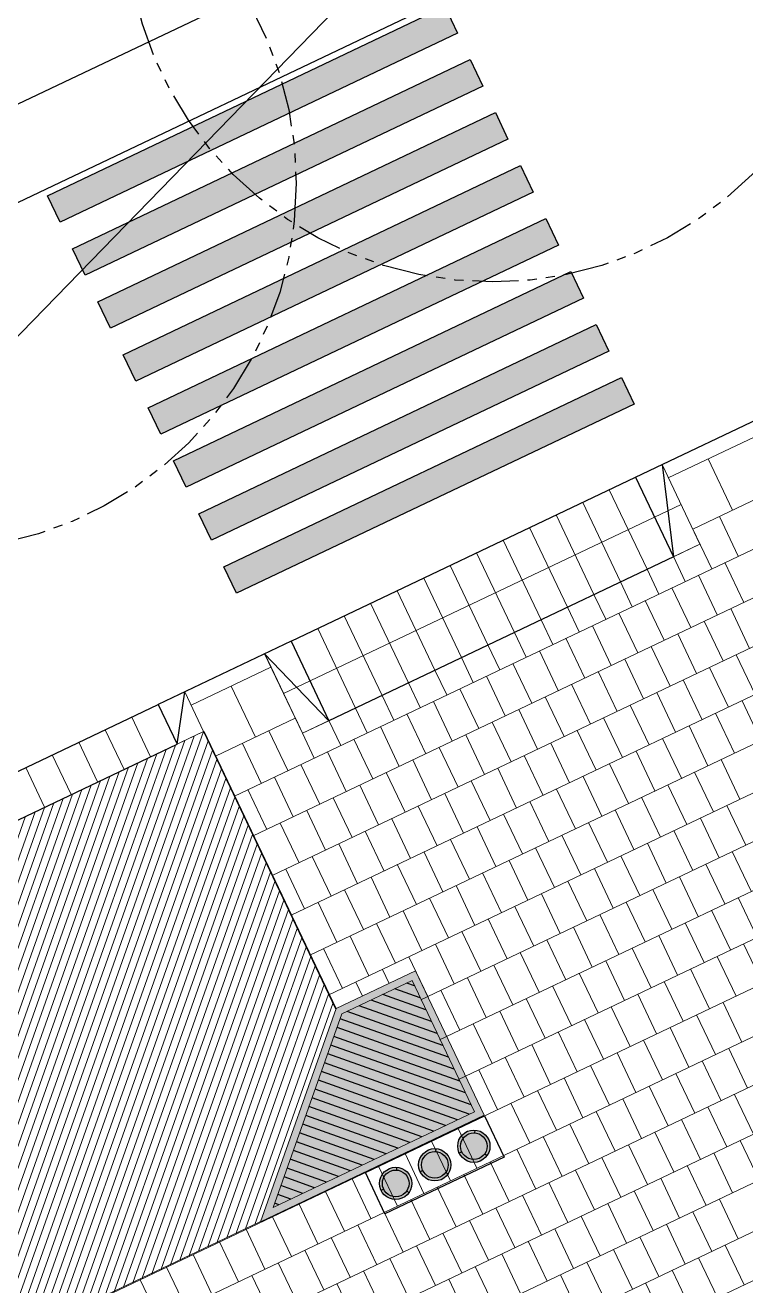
# Model space of a CAD drawing. Header units: metres. Extents: x 678805 to 1359287, y 2747329 to 5497370.
# Drawn here: x 679944.28 to 679954.1, y 2748825.27 to 2748842.45 of the extents above; entities that cross this region are included whole.
import ezdxf
from ezdxf.enums import TextEntityAlignment as Align

# ---------------------------------------------------------------- set-up
doc = ezdxf.new("R2010")
doc.units = ezdxf.units.M
for name, pattern in [('XREF_MON_EIT SUPPORT$0$HIDDEN', [0.375, 0.25, -0.125]), ('XREF_MON_EIT SUPPORT$0$LIM ACERAS$0$PHANTOM2', [1.25, 0.625, -0.125, 0.125, -0.125, 0.125, -0.125]), ('XREF_MON_SFT_TREES$0$HIDDEN', [0.375, 0.25, -0.125])]:
    doc.linetypes.add(name, pattern=pattern)
for name, color, linetype in [('00_XREF_MON_HSC_PAVEMENT', 7, 'Continuous'), ('00_XREF_TWQ_BUILDINGS', 7, 'Continuous'), ('00_XREF_TWQ_SFT_TREES', 7, 'Continuous'), ('00_XREF_TWQ_URBAN CONTEXT', 7, 'Continuous'), ('XREF_MON_EIT SUPPORT$0$02-L-Material Change', 253, 'Continuous'), ('XREF_MON_EIT SUPPORT$0$02-L-Painted line', 254, 'Continuous'), ('XREF_MON_EIT SUPPORT$0$02-L-PINTURA', 253, 'Continuous'), ('XREF_MON_EIT SUPPORT$0$L-Límite Acera', 9, 'Continuous'), ('XREF_MON_EIT SUPPORT$0$SL_TREE_CANOPY_', 254, 'XREF_MON_EIT SUPPORT$0$HIDDEN'), ('XREF_MON_EIT SUPPORT$0$SL_TREE_TRUNK_', 254, 'Continuous'), ('XREF_MON_EIT SUPPORT$0$SL_Trees_out_of_scope_', 254, 'Continuous'), ('XREF_MON_GENERAL_LAYOUT$0$02-L-Edge Line Stair +10cm', 6, 'Continuous'), ('XREF_MON_GENERAL_LAYOUT$0$02-L-Plan Change', 8, 'Continuous'), ('XREF_MON_HSC_FURNITURE$0$02-L-litter bin', 8, 'Continuous'), ('XREF_MON_HSC_PAVEMENT$0$03-TR-Tree Pit_Green', 74, 'Continuous'), ('XREF_MON_SFT_TREES$0$SL_TREE_CANOPY', 251, 'XREF_MON_SFT_TREES$0$HIDDEN'), ('XREF_MON_SFT_TREES$0$SL_TREE_TRUNK', 251, 'Continuous'), ('XREF_MON_URBAN CONTEXT$0$XREF_MON_EIT SUPPORT', 7, 'Continuous')]:
    doc.layers.add(name, color=color, linetype=linetype)
for name, color, linetype, true_color in [('02-L-Waterfeatures 01', 7, 'Continuous', 0x4da6ff), ('XREF_MON_HSC_PAVEMENT$0$03-TR-Tree Pit_White', 7, 'Continuous', 0xfcfcfc), ('XREF_MON_SFT_TREES$0$SL_TREE_ACACIA_NILOTICA', 7, 'Continuous', 0x264d00)]:
    doc.layers.add(name, color=color, linetype=linetype, true_color=true_color)
for name, color, linetype, lineweight in [('XREF_MON_GENERAL_LAYOUT$0$02-L-Level Curves 1m', 37, 'Continuous', 5), ('XREF_MON_GENERAL_LAYOUT$0$02-L-Material Change', 251, 'Continuous', 5), ('XREF_MON_GENERAL_LAYOUT$0$04-BK-Tree Pit', 6, 'Continuous', 5), ('XREF_MON_HSC_PAVEMENT$0$02-L-B-Flat Bar', 251, 'Continuous', 5), ('XREF_MON_HSC_PAVEMENT$0$04-BK-Tree Pit', 6, 'Continuous', 5)]:
    doc.layers.add(name, color=color, linetype=linetype, lineweight=lineweight)
doc.layers.add('XREF_MON_HSC_FURNITURE$0$00-AUX', color=2, linetype='Continuous', plot=False)
for name, color, linetype, lineweight, true_color in [('XREF_MON_HSC_PAVEMENT$0$02-L-Joints-Paviment_07_Precast Concrete Blocks 60X40', 7, 'Continuous', 5, 0x999999), ('XREF_MON_HSC_PAVEMENT$0$03-TR-Pavement_07_Precast Concrete Blocks 20X10', 7, 'Continuous', 5, 0x999999), ('XREF_MON_HSC_PAVEMENT$0$03-TR-Pavement_07_Precast Concrete Blocks 60X40', 7, 'Continuous', 5, 0x999999)]:
    doc.layers.add(name, color=color, linetype=linetype, lineweight=lineweight, true_color=true_color)
doc.layers.get('XREF_MON_SFT_TREES$0$SL_TREE_ACACIA_NILOTICA').off()
doc.styles.add('XREF_MON_GENERAL_LAYOUT$0$Standard', font='arial.ttf')

# ---------------------------------------------------------------- blocks, each defined once
blk = doc.blocks.new('*U50')
h = blk.add_hatch(color=256)
h.dxf.hatch_style = 1
h.paths.add_polyline_path([(7.523, 13.749), (7.523, 14.149), (13.523, 14.149), (13.523, 13.749)])
h = blk.add_hatch(color=256)
h.dxf.hatch_style = 1
h.paths.add_polyline_path([(7.523, 12.949), (7.523, 13.349), (13.523, 13.349), (13.523, 12.949)])
h = blk.add_hatch(color=256)
h.dxf.hatch_style = 1
h.paths.add_polyline_path([(7.523, 12.149), (7.523, 12.549), (13.523, 12.549), (13.523, 12.149)])
h = blk.add_hatch(color=256)
h.dxf.hatch_style = 1
h.paths.add_polyline_path([(7.523, 11.349), (7.523, 11.749), (13.523, 11.749), (13.523, 11.349)])
h = blk.add_hatch(color=256)
h.dxf.hatch_style = 1
h.paths.add_polyline_path([(7.523, 10.549), (7.523, 10.949), (13.523, 10.949), (13.523, 10.549)])
h = blk.add_hatch(color=256)
h.dxf.hatch_style = 1
h.paths.add_polyline_path([(7.523, 9.749), (7.523, 10.149), (13.523, 10.149), (13.523, 9.749)])
h = blk.add_hatch(color=256)
h.dxf.hatch_style = 1
h.paths.add_polyline_path([(7.523, 8.949), (7.523, 9.349), (13.523, 9.349), (13.523, 8.949)])
h = blk.add_hatch(color=256)
h.dxf.hatch_style = 1
h.paths.add_polyline_path([(7.523, 8.149), (7.523, 8.549), (13.523, 8.549), (13.523, 8.149)])
at = {"layer": 'XREF_MON_EIT SUPPORT$0$02-L-PINTURA'}
for points in [[(7.523, 13.749), (7.523, 14.149), (13.523, 14.149), (13.523, 13.749)], [(7.523, 12.949), (7.523, 13.349), (13.523, 13.349), (13.523, 12.949)], [(7.523, 12.149), (7.523, 12.549), (13.523, 12.549), (13.523, 12.149)], [(7.523, 11.349), (7.523, 11.749), (13.523, 11.749), (13.523, 11.349)], [(7.523, 10.549), (7.523, 10.949), (13.523, 10.949), (13.523, 10.549)], [(7.523, 9.749), (7.523, 10.149), (13.523, 10.149), (13.523, 9.749)], [(7.523, 8.949), (7.523, 9.349), (13.523, 9.349), (13.523, 8.949)], [(7.523, 8.149), (7.523, 8.549), (13.523, 8.549), (13.523, 8.149)]]:
    blk.add_lwpolyline(points, close=True, dxfattribs=at)
blk = doc.blocks.new('XREF_MON_EIT SUPPORT$0$trees_outofboundaries')
at = {"layer": 'XREF_MON_EIT SUPPORT$0$SL_TREE_TRUNK_'}
h = blk.add_hatch(color=256, dxfattribs=at)
h.dxf.hatch_style = 1
edge = h.paths.add_edge_path()
edge.add_arc((0, 0), 0.25, 0, 360)
at = {"layer": 'XREF_MON_EIT SUPPORT$0$SL_TREE_CANOPY_', "linetype": 'XREF_MON_EIT SUPPORT$0$LIM ACERAS$0$PHANTOM2'}
blk.add_circle((0, 0), 5, dxfattribs=at)
at = {"layer": 'XREF_MON_EIT SUPPORT$0$SL_TREE_TRUNK_'}
blk.add_circle((0, 0), 0.25, dxfattribs=at)
blk = doc.blocks.new('XREF_MON_EIT SUPPORT')
at = {"layer": 'XREF_MON_EIT SUPPORT$0$02-L-Material Change'}
blk.add_line((679949.643, 2748843.978), (679943.694, 2748841.147), dxfattribs=at)
at = {"layer": 'XREF_MON_EIT SUPPORT$0$L-Límite Acera'}
blk.add_lwpolyline([(679733.617, 2748750.361, 0.399635), (679746.717, 2748746.074), (679972.841, 2748853.679)], format="xyb", dxfattribs=at)
at = {"layer": 'XREF_MON_EIT SUPPORT$0$02-L-Painted line', "rotation": 205.4458425004114}
blk.add_blockref('*U50', (679953.289, 2748853.297), dxfattribs=at)
at = {"layer": 'XREF_MON_EIT SUPPORT$0$SL_Trees_out_of_scope_'}
for p in [(679950.648, 2748843.953), (679942.97, 2748840.298)]:
    blk.add_blockref('XREF_MON_EIT SUPPORT$0$trees_outofboundaries', p, dxfattribs=at)
blk = doc.blocks.new('XREF_MON_URBAN CONTEXT')
at = {"layer": 'XREF_MON_URBAN CONTEXT$0$XREF_MON_EIT SUPPORT'}
blk.add_blockref('XREF_MON_EIT SUPPORT', (0, 0), dxfattribs=at)
blk = doc.blocks.new('XREF_MON_SFT_TREES$0$Acacia_nilotica')
h = blk.add_hatch()
h.set_pattern_fill('ANSI31', color=256, scale=0.1)
edge = h.paths.add_edge_path()
edge.add_arc((0, 0), 4, 0, 360)
at = {"layer": 'XREF_MON_SFT_TREES$0$SL_TREE_TRUNK'}
h = blk.add_hatch(color=256, dxfattribs=at)
h.dxf.hatch_style = 1
edge = h.paths.add_edge_path()
edge.add_arc((0, 0), 0.25, 0, 360)
at = {"layer": 'XREF_MON_SFT_TREES$0$SL_TREE_CANOPY', "linetype": 'XREF_MON_SFT_TREES$0$HIDDEN'}
blk.add_circle((0, 0), 4, dxfattribs=at)
at = {"layer": 'XREF_MON_SFT_TREES$0$SL_TREE_TRUNK'}
blk.add_circle((0, 0), 0.25, dxfattribs=at)
blk = doc.blocks.new('XREF_MON_SFT_TREES')
at = {"layer": 'XREF_MON_SFT_TREES$0$SL_TREE_ACACIA_NILOTICA', "rotation": 25.44812939262281}
blk.add_blockref('XREF_MON_SFT_TREES$0$Acacia_nilotica', (679952.323, 2748820.132), dxfattribs=at)
blk = doc.blocks.new('XREF_MON_HSC_PAVEMENT$0$Tree Pit Ford')
at = {"layer": 'XREF_MON_HSC_PAVEMENT$0$03-TR-Tree Pit_Green', "ltscale": 0.3}
h = blk.add_hatch(dxfattribs=at)
h.set_pattern_fill('ANSI31', color=256, scale=0.04)
h.paths.add_polyline_path([(-0.045, 1.149), (1.934, -0.83), (-1.104, -0.83), (-1.104, 1.149)])
at = {"layer": 'XREF_MON_HSC_PAVEMENT$0$03-TR-Tree Pit_White'}
h = blk.add_hatch(color=256, dxfattribs=at)
h.dxf.hatch_style = 1
h.paths.add_polyline_path([(-0.004, 1.249), (2.175, -0.93), (-1.204, -0.93), (-1.204, 1.249)])
blk = doc.blocks.new('XREF_MON_HSC_PAVEMENT')
at = {"layer": 'XREF_MON_HSC_PAVEMENT$0$03-TR-Pavement_07_Precast Concrete Blocks 20X10'}
h = blk.add_hatch(dxfattribs=at)
h.set_pattern_fill('ANSI31', color=256, scale=0.0315, angle=25.5)
h.set_pattern_definition([(70.5, (0, 0), (-0.094275932128, 0.033384858509), [])])
edge = h.paths.add_edge_path()
edge.add_line((679846.747, 2748785.254), (679848.542, 2748781.477))
edge.add_line((679848.542, 2748781.477), (679851.428, 2748780.438))
edge.add_line((679851.428, 2748780.438), (679855.273, 2748782.267))
edge.add_line((679855.273, 2748782.267), (679856.277, 2748785.094))
edge.add_line((679856.277, 2748785.094), (679859.104, 2748784.09))
edge.add_line((679859.104, 2748784.09), (679862.949, 2748785.92))
edge.add_line((679862.949, 2748785.92), (679863.953, 2748788.747))
edge.add_line((679863.953, 2748788.747), (679866.78, 2748787.743))
edge.add_line((679866.78, 2748787.743), (679870.625, 2748789.573))
edge.add_line((679870.625, 2748789.573), (679871.629, 2748792.4))
edge.add_line((679871.629, 2748792.4), (679874.456, 2748791.396))
edge.add_line((679874.456, 2748791.396), (679878.294, 2748793.222))
edge.add_line((679878.294, 2748793.222), (679879.304, 2748796.052))
edge.add_line((679879.304, 2748796.052), (679882.132, 2748795.049))
edge.add_line((679882.132, 2748795.049), (679885.976, 2748796.878))
edge.add_line((679885.976, 2748796.878), (679886.946, 2748799.611))
edge.add_line((679886.946, 2748799.611), (679886.98, 2748799.704))
edge.add_line((679886.98, 2748799.704), (679889.807, 2748798.7))
edge.add_line((679889.807, 2748798.7), (679893.651, 2748800.53))
edge.add_line((679893.651, 2748800.53), (679894.655, 2748803.357))
edge.add_line((679894.655, 2748803.357), (679897.482, 2748802.353))
edge.add_line((679897.482, 2748802.353), (679901.327, 2748804.183))
edge.add_line((679901.327, 2748804.183), (679902.33, 2748807.009))
edge.add_line((679902.33, 2748807.009), (679905.158, 2748806.006))
edge.add_line((679905.158, 2748806.006), (679909.001, 2748807.835))
edge.add_line((679909.001, 2748807.835), (679909.972, 2748810.567))
edge.add_line((679909.972, 2748810.567), (679912.832, 2748809.658))
edge.add_line((679912.832, 2748809.658), (679916.677, 2748811.487))
edge.add_line((679916.677, 2748811.487), (679917.681, 2748814.314))
edge.add_line((679917.681, 2748814.314), (679920.508, 2748813.31))
edge.add_line((679920.508, 2748813.31), (679924.352, 2748815.139))
edge.add_line((679924.352, 2748815.139), (679925.356, 2748817.966))
edge.add_line((679925.356, 2748817.966), (679928.18, 2748816.961))
edge.add_line((679928.18, 2748816.961), (679932.025, 2748818.791))
edge.add_line((679932.025, 2748818.791), (679933.03, 2748821.618))
edge.add_line((679933.03, 2748821.618), (679935.857, 2748820.614))
edge.add_line((679935.857, 2748820.614), (679939.701, 2748822.444))
edge.add_line((679939.701, 2748822.444), (679940.705, 2748825.27))
edge.add_line((679940.705, 2748825.27), (679943.555, 2748824.267))
edge.add_line((679943.555, 2748824.267), (679947.475, 2748826.144))
edge.add_line((679947.475, 2748826.144), (679948.507, 2748829.047))
edge.add_line((679948.507, 2748829.047), (679946.708, 2748832.826))
edge.add_line((679946.708, 2748832.826), (679846.744, 2748785.257))
at = {"layer": 'XREF_MON_HSC_PAVEMENT$0$02-L-B-Flat Bar'}
for points in [[(679948.513, 2748829.05), (679946.715, 2748832.829)], [(679851.427, 2748780.438), (679947.475, 2748826.144)]]:
    blk.add_lwpolyline(points, dxfattribs=at)
at = {"layer": 'XREF_MON_HSC_PAVEMENT$0$02-L-Joints-Paviment_07_Precast Concrete Blocks 60X40'}
for p, q in [((679952.958, 2748836.465), (679953.474, 2748835.382)), ((679953.919, 2748835.844), (679953.586, 2748836.542)), ((679947.902, 2748834.059), (679952.597, 2748836.293)), ((679953.738, 2748835.758), (679953.996, 2748835.216)), ((679953.377, 2748835.586), (679953.635, 2748835.044)), ((679953.474, 2748835.382), (679948.056, 2748832.803)), ((679953.113, 2748835.21), (679953.273, 2748834.872)), ((679952.752, 2748835.038), (679952.912, 2748834.7)), ((679953.813, 2748835.129), (679954.071, 2748834.587)), ((679952.39, 2748834.866), (679952.551, 2748834.528)), ((679953.452, 2748834.957), (679953.709, 2748834.415)), ((679952.029, 2748834.694), (679952.19, 2748834.356)), ((679953.09, 2748834.785), (679953.348, 2748834.243)), ((679951.668, 2748834.522), (679951.829, 2748834.184)), ((679952.729, 2748834.613), (679952.987, 2748834.071)), ((679953.893, 2748834.502), (679954.15, 2748833.96)), ((679951.307, 2748834.35), (679951.468, 2748834.013)), ((679952.368, 2748834.441), (679952.626, 2748833.899)), ((679953.531, 2748834.33), (679953.789, 2748833.788)), ((679950.946, 2748834.178), (679951.106, 2748833.841)), ((679952.007, 2748834.269), (679952.265, 2748833.727)), ((679950.584, 2748834.006), (679950.745, 2748833.669)), ((679951.646, 2748834.097), (679951.904, 2748833.556)), ((679953.17, 2748834.158), (679953.428, 2748833.617)), ((679948.056, 2748832.803), (679947.541, 2748833.887)), ((679950.223, 2748833.835), (679950.384, 2748833.497)), ((679951.285, 2748833.925), (679951.542, 2748833.384)), ((679952.809, 2748833.986), (679953.067, 2748833.445)), ((679953.967, 2748833.873), (679954.225, 2748833.331)), ((679949.862, 2748833.663), (679950.023, 2748833.325)), ((679950.923, 2748833.754), (679951.181, 2748833.212)), ((679952.448, 2748833.815), (679952.706, 2748833.273)), ((679953.606, 2748833.701), (679953.864, 2748833.16)), ((679949.501, 2748833.491), (679949.662, 2748833.153)), ((679950.562, 2748833.582), (679950.82, 2748833.04)), ((679952.087, 2748833.643), (679952.344, 2748833.101)), ((679953.245, 2748833.529), (679953.503, 2748832.988)), ((679946.45, 2748833.368), (679946.347, 2748832.654)), ((679947.415, 2748832.748), (679947.082, 2748833.447)), ((679949.14, 2748833.319), (679949.3, 2748832.981)), ((679950.201, 2748833.41), (679950.459, 2748832.868)), ((679951.725, 2748833.471), (679951.983, 2748832.929)), ((679952.884, 2748833.358), (679953.142, 2748832.816)), ((679948.779, 2748833.147), (679948.939, 2748832.809)), ((679949.84, 2748833.238), (679950.098, 2748832.696)), ((679951.364, 2748833.299), (679951.622, 2748832.757)), ((679952.523, 2748833.186), (679952.78, 2748832.644)), ((679954.047, 2748833.247), (679954.305, 2748832.705)), ((679947.959, 2748833.007), (679948.217, 2748832.466)), ((679948.417, 2748832.975), (679948.578, 2748832.638)), ((679949.479, 2748833.066), (679949.736, 2748832.524)), ((679951.003, 2748833.127), (679951.261, 2748832.585)), ((679952.161, 2748833.014), (679952.419, 2748832.472)), ((679953.686, 2748833.075), (679953.944, 2748832.533)), ((679946.708, 2748832.826), (679903.997, 2748812.502)), ((679947.598, 2748832.836), (679947.856, 2748832.294)), ((679949.117, 2748832.894), (679949.375, 2748832.352)), ((679950.642, 2748832.955), (679950.9, 2748832.413)), ((679951.8, 2748832.842), (679952.058, 2748832.3)), ((679953.325, 2748832.903), (679953.582, 2748832.361)), ((679947.237, 2748832.664), (679947.494, 2748832.122)), ((679948.756, 2748832.722), (679949.014, 2748832.181)), ((679950.281, 2748832.783), (679950.538, 2748832.242)), ((679951.439, 2748832.67), (679951.697, 2748832.128)), ((679952.963, 2748832.731), (679953.221, 2748832.189)), ((679948.395, 2748832.55), (679948.653, 2748832.009)), ((679949.919, 2748832.611), (679950.177, 2748832.07)), ((679951.078, 2748832.498), (679951.336, 2748831.956)), ((679952.602, 2748832.559), (679952.86, 2748832.017)), ((679953.761, 2748832.446), (679954.018, 2748831.904)), ((679948.034, 2748832.379), (679948.292, 2748831.837)), ((679949.558, 2748832.44), (679949.816, 2748831.898)), ((679950.717, 2748832.326), (679950.974, 2748831.784)), ((679952.241, 2748832.387), (679952.499, 2748831.845)), ((679953.399, 2748832.274), (679953.657, 2748831.732)), ((679947.673, 2748832.207), (679947.93, 2748831.665)), ((679949.197, 2748832.268), (679949.455, 2748831.726)), ((679950.355, 2748832.154), (679950.613, 2748831.613)), ((679951.88, 2748832.215), (679952.138, 2748831.674)), ((679953.038, 2748832.102), (679953.296, 2748831.56)), ((679947.311, 2748832.035), (679947.569, 2748831.493)), ((679948.836, 2748832.096), (679949.094, 2748831.554)), ((679949.994, 2748831.983), (679950.252, 2748831.441)), ((679951.519, 2748832.043), (679951.776, 2748831.502)), ((679952.677, 2748831.93), (679952.935, 2748831.388)), ((679948.475, 2748831.924), (679948.732, 2748831.382)), ((679949.633, 2748831.811), (679949.891, 2748831.269)), ((679951.157, 2748831.872), (679951.415, 2748831.33)), ((679952.316, 2748831.758), (679952.574, 2748831.217)), ((679953.84, 2748831.819), (679954.098, 2748831.278)), ((679948.113, 2748831.752), (679948.371, 2748831.21)), ((679949.272, 2748831.639), (679949.53, 2748831.097)), ((679950.796, 2748831.7), (679951.054, 2748831.158)), ((679951.955, 2748831.586), (679952.212, 2748831.045)), ((679953.479, 2748831.647), (679953.737, 2748831.106)), ((679947.752, 2748831.58), (679948.01, 2748831.038)), ((679948.911, 2748831.467), (679949.168, 2748830.925)), ((679950.435, 2748831.528), (679950.693, 2748830.986)), ((679951.593, 2748831.415), (679951.851, 2748830.873)), ((679953.118, 2748831.476), (679953.376, 2748830.934)), ((679948.549, 2748831.295), (679948.807, 2748830.753)), ((679950.074, 2748831.356), (679950.332, 2748830.814)), ((679951.232, 2748831.243), (679951.49, 2748830.701)), ((679952.757, 2748831.304), (679953.014, 2748830.762)), ((679948.188, 2748831.123), (679948.446, 2748830.581)), ((679949.713, 2748831.184), (679949.97, 2748830.642)), ((679950.871, 2748831.071), (679951.129, 2748830.529)), ((679952.395, 2748831.132), (679952.653, 2748830.59)), ((679953.915, 2748831.19), (679954.173, 2748830.649)), ((679947.827, 2748830.951), (679948.085, 2748830.409)), ((679949.351, 2748831.012), (679949.609, 2748830.47)), ((679950.51, 2748830.899), (679950.768, 2748830.357)), ((679952.034, 2748830.96), (679952.292, 2748830.418)), ((679953.554, 2748831.019), (679953.812, 2748830.477)), ((679948.99, 2748830.84), (679949.248, 2748830.299)), ((679950.149, 2748830.727), (679950.406, 2748830.185)), ((679951.673, 2748830.788), (679951.931, 2748830.246)), ((679953.193, 2748830.847), (679953.45, 2748830.305)), ((679948.629, 2748830.668), (679948.887, 2748830.127)), ((679949.787, 2748830.555), (679950.045, 2748830.013)), ((679951.312, 2748830.616), (679951.57, 2748830.074)), ((679952.831, 2748830.675), (679953.089, 2748830.133)), ((679953.995, 2748830.564), (679954.252, 2748830.022)), ((679948.268, 2748830.497), (679948.526, 2748829.955)), ((679949.426, 2748830.383), (679949.684, 2748829.842)), ((679950.951, 2748830.444), (679951.208, 2748829.902)), ((679952.47, 2748830.503), (679952.728, 2748829.961)), ((679953.633, 2748830.392), (679953.891, 2748829.85)), ((679949.065, 2748830.211), (679949.323, 2748829.67)), ((679950.589, 2748830.272), (679950.847, 2748829.731)), ((679952.109, 2748830.331), (679952.367, 2748829.789)), ((679953.272, 2748830.22), (679953.53, 2748829.678)), ((679948.704, 2748830.04), (679948.962, 2748829.498)), ((679950.228, 2748830.101), (679950.486, 2748829.559)), ((679951.748, 2748830.159), (679952.006, 2748829.617)), ((679952.911, 2748830.048), (679953.169, 2748829.506)), ((679948.343, 2748829.868), (679948.601, 2748829.326)), ((679949.867, 2748829.929), (679950.125, 2748829.387)), ((679951.387, 2748829.987), (679951.644, 2748829.445)), ((679952.55, 2748829.876), (679952.808, 2748829.335)), ((679954.069, 2748829.935), (679954.327, 2748829.393)), ((679949.506, 2748829.757), (679949.764, 2748829.215)), ((679951.025, 2748829.815), (679951.283, 2748829.274)), ((679952.189, 2748829.704), (679952.447, 2748829.163)), ((679953.708, 2748829.763), (679953.966, 2748829.221)), ((679949.145, 2748829.585), (679949.236, 2748829.394)), ((679950.664, 2748829.644), (679950.922, 2748829.102)), ((679951.827, 2748829.533), (679952.085, 2748828.991)), ((679953.347, 2748829.591), (679953.605, 2748829.049)), ((679948.784, 2748829.413), (679948.874, 2748829.222)), ((679950.303, 2748829.472), (679950.561, 2748828.93)), ((679951.466, 2748829.361), (679951.724, 2748828.819)), ((679952.986, 2748829.419), (679953.244, 2748828.878)), ((679949.942, 2748829.3), (679950.2, 2748828.758)), ((679951.105, 2748829.189), (679951.363, 2748828.647)), ((679952.625, 2748829.247), (679952.882, 2748828.706)), ((679950.744, 2748829.017), (679951.002, 2748828.475)), ((679952.263, 2748829.076), (679952.521, 2748828.534)), ((679950.383, 2748828.845), (679950.641, 2748828.303)), ((679951.902, 2748828.904), (679952.16, 2748828.362)), ((679951.541, 2748828.732), (679951.799, 2748828.19)), ((679951.18, 2748828.56), (679951.438, 2748828.018)), ((679950.819, 2748828.388), (679951.077, 2748827.846)), ((679950.458, 2748828.216), (679950.715, 2748827.674))]:
    blk.add_line(p, q, dxfattribs=at)
for points in [[(679952.597, 2748836.293), (679952.958, 2748836.465)], [(679953.113, 2748835.21), (679952.597, 2748836.293)], [(679952.752, 2748835.038), (679952.236, 2748836.121)], [(679947.798, 2748833.345), (679953.216, 2748835.923)], [(679952.39, 2748834.866), (679951.875, 2748835.949)], [(679952.029, 2748834.694), (679951.514, 2748835.778)], [(679951.668, 2748834.522), (679951.152, 2748835.606)], [(679951.307, 2748834.35), (679950.791, 2748835.434)], [(679950.946, 2748834.178), (679950.43, 2748835.262)], [(679950.584, 2748834.006), (679950.069, 2748835.09)], [(679950.223, 2748833.835), (679949.708, 2748834.918)], [(679949.862, 2748833.663), (679949.346, 2748834.746)], [(679949.501, 2748833.491), (679948.985, 2748834.574)], [(679949.14, 2748833.319), (679948.624, 2748834.403)], [(679948.779, 2748833.147), (679948.263, 2748834.231)], [(679947.541, 2748833.887), (679947.902, 2748834.059)], [(679948.417, 2748832.975), (679947.902, 2748834.059)], [(679946.708, 2748832.826), (679946.45, 2748833.368)], [(679946.347, 2748832.654), (679946.089, 2748833.196)], [(679945.986, 2748832.483), (679945.728, 2748833.024)], [(679945.624, 2748832.311), (679945.367, 2748832.852)], [(679945.263, 2748832.139), (679945.005, 2748832.681)], [(679944.902, 2748831.967), (679944.644, 2748832.509)], [(679944.541, 2748831.795), (679944.283, 2748832.337)], [(679953.788, 2748829.136), (679954.046, 2748828.595)], [(679953.427, 2748828.965), (679953.685, 2748828.423)], [(679953.066, 2748828.793), (679953.323, 2748828.251)], [(679952.704, 2748828.621), (679952.962, 2748828.079)], [(679953.866, 2748828.509), (679954.124, 2748827.967)], [(679952.343, 2748828.449), (679952.601, 2748827.907)], [(679953.505, 2748828.337), (679953.763, 2748827.796)], [(679951.982, 2748828.277), (679952.24, 2748827.735)], [(679953.144, 2748828.166), (679953.402, 2748827.624)], [(679951.621, 2748828.105), (679951.879, 2748827.563)], [(679952.783, 2748827.994), (679953.041, 2748827.452)], [(679951.26, 2748827.933), (679951.517, 2748827.392)], [(679952.422, 2748827.822), (679952.679, 2748827.28)], [(679953.944, 2748827.882), (679954.202, 2748827.34)], [(679950.898, 2748827.761), (679951.156, 2748827.22)], [(679952.06, 2748827.65), (679952.318, 2748827.108)], [(679953.583, 2748827.71), (679953.84, 2748827.168)], [(679950.537, 2748827.59), (679950.795, 2748827.048)], [(679951.699, 2748827.478), (679951.957, 2748826.936)], [(679953.221, 2748827.538), (679953.479, 2748826.996)], [(679950.176, 2748827.418), (679950.434, 2748826.876)], [(679951.338, 2748827.306), (679951.596, 2748826.764)], [(679952.86, 2748827.366), (679953.118, 2748826.824)], [(679949.815, 2748827.246), (679950.073, 2748826.704)], [(679950.977, 2748827.134), (679951.235, 2748826.592)], [(679952.499, 2748827.194), (679952.757, 2748826.652)], [(679954.022, 2748827.255), (679954.28, 2748826.713)], [(679949.454, 2748827.074), (679949.711, 2748826.532)], [(679950.616, 2748826.962), (679950.873, 2748826.421)], [(679952.138, 2748827.022), (679952.396, 2748826.481)], [(679953.661, 2748827.083), (679953.919, 2748826.541)], [(679949.092, 2748826.902), (679949.35, 2748826.36)], [(679950.254, 2748826.79), (679950.512, 2748826.249)], [(679951.777, 2748826.85), (679952.035, 2748826.309)], [(679953.3, 2748826.911), (679953.558, 2748826.369)], [(679948.731, 2748826.73), (679948.989, 2748826.188)], [(679949.893, 2748826.619), (679950.151, 2748826.077)], [(679951.416, 2748826.679), (679951.673, 2748826.137)], [(679952.939, 2748826.739), (679953.196, 2748826.197)], [(679948.37, 2748826.558), (679948.628, 2748826.017)], [(679949.532, 2748826.447), (679949.79, 2748825.905)], [(679951.054, 2748826.507), (679951.312, 2748825.965)], [(679952.577, 2748826.567), (679952.835, 2748826.025)], [(679953.739, 2748826.455), (679953.996, 2748825.913)], [(679948.009, 2748826.386), (679948.267, 2748825.845)], [(679949.171, 2748826.275), (679949.429, 2748825.733)], [(679950.693, 2748826.335), (679950.951, 2748825.793)], [(679952.216, 2748826.395), (679952.474, 2748825.853)], [(679953.377, 2748826.283), (679953.635, 2748825.741)], [(679947.648, 2748826.215), (679947.906, 2748825.673)], [(679948.81, 2748826.103), (679949.067, 2748825.561)], [(679950.332, 2748826.163), (679950.59, 2748825.621)], [(679951.855, 2748826.223), (679952.113, 2748825.681)], [(679953.016, 2748826.111), (679953.274, 2748825.57)], [(679947.287, 2748826.043), (679947.544, 2748825.501)], [(679948.448, 2748825.931), (679948.706, 2748825.389)], [(679949.971, 2748825.991), (679950.229, 2748825.449)], [(679951.494, 2748826.051), (679951.752, 2748825.51)], [(679952.655, 2748825.939), (679952.913, 2748825.398)], [(679946.925, 2748825.871), (679947.183, 2748825.329)], [(679948.087, 2748825.759), (679948.345, 2748825.217)], [(679949.61, 2748825.819), (679949.867, 2748825.277)], [(679951.133, 2748825.88), (679951.391, 2748825.338)], [(679952.294, 2748825.768), (679952.552, 2748825.226)], [(679953.817, 2748825.828), (679954.075, 2748825.286)], [(679946.564, 2748825.699), (679946.822, 2748825.157)], [(679947.726, 2748825.587), (679947.984, 2748825.046)], [(679949.248, 2748825.647), (679949.506, 2748825.106)], [(679950.772, 2748825.708), (679951.029, 2748825.166)], [(679951.933, 2748825.596), (679952.19, 2748825.054)], [(679953.456, 2748825.656), (679953.714, 2748825.114)], [(679946.203, 2748825.527), (679946.461, 2748824.985)], [(679947.365, 2748825.415), (679947.623, 2748824.874)], [(679948.887, 2748825.475), (679949.145, 2748824.934)], [(679950.41, 2748825.536), (679950.668, 2748824.994)], [(679951.571, 2748825.424), (679951.829, 2748824.882)], [(679953.095, 2748825.484), (679953.352, 2748824.942)], [(679945.842, 2748825.355), (679946.1, 2748824.813)], [(679948.526, 2748825.304), (679948.784, 2748824.762)], [(679950.049, 2748825.364), (679950.307, 2748824.822)], [(679952.733, 2748825.312), (679952.991, 2748824.771)]]:
    blk.add_lwpolyline(points, dxfattribs=at)
at = {"layer": 'XREF_MON_HSC_PAVEMENT$0$03-TR-Pavement_07_Precast Concrete Blocks 60X40'}
for p, q in [((679953.377, 2748835.586), (679959.148, 2748838.332)), ((679947.127, 2748831.947), (679959.406, 2748837.79)), ((679947.384, 2748831.405), (679959.665, 2748837.249)), ((679947.642, 2748830.863), (679959.923, 2748836.707)), ((679947.9, 2748830.322), (679960.182, 2748836.166)), ((679948.158, 2748829.78), (679960.441, 2748835.625)), ((679948.416, 2748829.238), (679960.699, 2748835.083)), ((679949.667, 2748829.169), (679960.958, 2748834.542)), ((679949.925, 2748828.627), (679961.216, 2748834)), ((679950.182, 2748828.085), (679961.475, 2748833.459)), ((679946.869, 2748832.489), (679947.957, 2748833.007)), ((679602.439, 2748661.942), (679961.734, 2748832.918)), ((679602.698, 2748661.401), (679961.992, 2748832.376)), ((679602.956, 2748660.859), (679962.25, 2748831.835)), ((679603.215, 2748660.318), (679962.509, 2748831.293)), ((679603.474, 2748659.776), (679962.768, 2748830.752)), ((679603.732, 2748659.235), (679963.026, 2748830.21)), ((679733.636, 2748720.387), (679963.285, 2748829.669))]:
    blk.add_line(p, q, dxfattribs=at)
at = {"layer": 'XREF_MON_HSC_PAVEMENT$0$04-BK-Tree Pit', "xscale": -1, "rotation": 25.44812430357308}
blk.add_blockref('XREF_MON_HSC_PAVEMENT$0$Tree Pit Ford', (679949.046, 2748827.921), dxfattribs=at)
blk = doc.blocks.new('XREF_MON_HSC_FURNITURE$0$3 concrete recycling bins')
at = {"true_color": 0xfcfcfc}
h = blk.add_hatch(color=7, dxfattribs=at)
h.dxf.hatch_style = 1
edge = h.paths.add_edge_path()
edge.add_arc((-0.59, 0), 0.22, 0, 360)
h = blk.add_hatch(color=7, dxfattribs=at)
h.dxf.hatch_style = 1
edge = h.paths.add_edge_path()
edge.add_arc((0, 0), 0.22, 0, 360)
h = blk.add_hatch(color=7, dxfattribs=at)
h.dxf.hatch_style = 1
edge = h.paths.add_edge_path()
edge.add_arc((0.59, 0), 0.22, 0, 360)
for points in [[(-0.499, 0.158), (-0.48, 0.191)], [(0.091, 0.158), (0.11, 0.191)], [(0.681, 0.158), (0.7, 0.191)], [(-0.773, 0), (-0.81, 0)], [(-0.182, 0), (-0.22, 0)], [(0.408, 0), (0.37, 0)], [(-0.499, -0.158), (-0.48, -0.191)], [(0.091, -0.158), (0.11, -0.191)], [(0.681, -0.158), (0.7, -0.191)]]:
    blk.add_lwpolyline(points)
for centre, radius in [((-0.59, 0), 0.22), ((-0.59, 0), 0.182), ((0, 0), 0.22), ((0, 0), 0.182), ((0.59, 0), 0.22), ((0.59, 0), 0.182)]:
    blk.add_circle(centre, radius)
at = {"layer": 'XREF_MON_HSC_FURNITURE$0$00-AUX'}
blk.add_lwpolyline([(-0.9, 0.311), (0.9, 0.311), (0.9, -0.311), (-0.9, -0.311)], close=True, dxfattribs=at)
blk = doc.blocks.new('XREF_MON_HSC_FURNITURE')
at = {"layer": 'XREF_MON_HSC_FURNITURE$0$02-L-litter bin', "rotation": 25.45070387122793}
blk.add_blockref('XREF_MON_HSC_FURNITURE$0$3 concrete recycling bins', (679949.859, 2748826.922), dxfattribs=at)
blk = doc.blocks.new('XREF_MON_GENERAL_LAYOUT$0$Tree Pit Ford')
at = {"ltscale": 0.3}
blk.add_lwpolyline([(-0.045, 1.149), (1.934, -0.83), (-1.104, -0.83), (-1.104, 1.149)], close=True, dxfattribs=at)
at = {"layer": 'XREF_MON_GENERAL_LAYOUT$0$02-L-Material Change', "ltscale": 0.3}
blk.add_lwpolyline([(-0.004, 1.249), (2.175, -0.93), (-1.204, -0.93), (-1.204, 1.249)], close=True, dxfattribs=at)
blk = doc.blocks.new('XREF_MON_GENERAL_LAYOUT')
at = {"layer": 'XREF_MON_GENERAL_LAYOUT$0$02-L-Edge Line Stair +10cm'}
for points in [[(679952.595, 2748836.292), (679959.091, 2748839.383)], [(679947.9, 2748834.058), (679946.089, 2748833.196)]]:
    blk.add_lwpolyline(points, dxfattribs=at)
at = {"layer": 'XREF_MON_GENERAL_LAYOUT$0$02-L-Level Curves 1m', "ltscale": 0.3}
blk.add_line((679963.073, 2748857.647), (679933.435, 2748827.174), dxfattribs=at)
at = {"layer": 'XREF_MON_GENERAL_LAYOUT$0$02-L-Material Change', "ltscale": 0.3}
for p, q in [((679953.042, 2748836.284), (679958.815, 2748839.031)), ((679952.957, 2748836.464), (679953.472, 2748835.381)), ((679948.054, 2748832.803), (679947.539, 2748833.886)), ((679947.625, 2748833.705), (679946.536, 2748833.188))]:
    blk.add_line(p, q, dxfattribs=at)
at = {"layer": 'XREF_MON_GENERAL_LAYOUT$0$02-L-Material Change', "ltscale": 0.3, "elevation": 0}
for points in [[(679953.111, 2748835.209), (679953.472, 2748835.381)], [(679946.708, 2748832.826), (679946.45, 2748833.368)], [(679948.415, 2748832.974), (679948.054, 2748832.803)]]:
    blk.add_lwpolyline(points, dxfattribs=at)
at = {"layer": 'XREF_MON_GENERAL_LAYOUT$0$02-L-Material Change', "ltscale": 0.3}
for points in [[(679946.347, 2748832.654), (679946.708, 2748832.826)], [(679948.507, 2748829.047), (679946.708, 2748832.826)], [(679851.446, 2748780.447), (679947.475, 2748826.144)]]:
    blk.add_lwpolyline(points, dxfattribs=at)
at = {"layer": 'XREF_MON_GENERAL_LAYOUT$0$02-L-Plan Change'}
for p, q in [((679947.9, 2748834.058), (679952.595, 2748836.292)), ((679953.111, 2748835.209, 0), (679948.415, 2748832.974, 0)), ((679846.847, 2748785.97, 0), (679946.089, 2748833.196, 0)), ((679847.105, 2748785.429, 0), (679946.347, 2748832.654, 0))]:
    blk.add_line(p, q, dxfattribs=at)
at = {"layer": 'XREF_MON_GENERAL_LAYOUT$0$02-L-Plan Change', "elevation": 0}
for points in [[(679952.957, 2748836.464), (679953.111, 2748835.209)], [(679952.595, 2748836.292), (679953.111, 2748835.209)], [(679947.9, 2748834.058), (679948.415, 2748832.974)], [(679947.539, 2748833.886), (679948.415, 2748832.974)], [(679946.089, 2748833.196), (679946.347, 2748832.654)]]:
    blk.add_lwpolyline(points, dxfattribs=at)
at = {"layer": 'XREF_MON_GENERAL_LAYOUT$0$02-L-Plan Change'}
blk.add_lwpolyline([(679946.347, 2748832.654), (679946.45, 2748833.368)], dxfattribs=at)
at = {"layer": 'XREF_MON_GENERAL_LAYOUT$0$04-BK-Tree Pit', "xscale": -1, "rotation": 25.44812430357308}
blk.add_blockref('XREF_MON_GENERAL_LAYOUT$0$Tree Pit Ford', (679949.046, 2748827.921), dxfattribs=at)
at = {"style": 'XREF_MON_GENERAL_LAYOUT$0$Standard'}
for tag, rotation, p in [('604,00', 330.2643, (679905.77, 2748776.558)), ('603,00', 330.2643, (679901.861, 2748753.477)), ('600,00', 133.826, (679944.597, 2748745.153)), ('602,00', 330.2643, (679883.319, 2748738.727)), ('601,00', 117.8906, (679920.972, 2748732.87)), ('601,00', 330.2643, (679864.777, 2748723.976)), ('600,00', 40.8833, (679777.405, 2748705.444, 1.17)), ('602,00', 330.2643, (679941.275, 2748705.483)), ('601,00', 40.8833, (679701.798, 2748703.889, 1.17)), ('598,00', 62.091, (679810.267, 2748702.619)), ('600,00', 330.2643, (679877.781, 2748691.131)), ('600,00', 19.5511, (679920.444, 2748685.496)), ('601,00', 330.2643, (679934.813, 2748683.804)), ('599,00', 330.2643, (679854.567, 2748679.061)), ('600,00', 88.3928, (679743.913, 2748675.572)), ('599,00', 20.6086, (679924.26, 2748675.216)), ('601,00', 88.3928, (679728.035, 2748671.318, -2)), ('602,00', 88.3928, (679711.826, 2748665.966, -1)), ('603,00', 88.3928, (679695.615, 2748660.611)), ('599,00', 40.8833, (679788.807, 2748655.829, 1.17)), ('601,00', 40.8833, (679627.612, 2748644.603, 1.17)), ('603,00', 41.7058, (679702.499, 2748628.484, 1.17)), ('600,00', 40.8833, (679645.925, 2748597.926, 1.17)), ('599,00', 34.2277, (679673.574, 2748555.136, 5.34))]:
    blk.add_attdef(tag, text='', height=1, rotation=rotation, dxfattribs=at).set_placement(p, align=Align.MIDDLE)
at = {"ltscale": 0.3, "style": 'XREF_MON_GENERAL_LAYOUT$0$Standard'}
for tag, rotation, p in [('603,50', 330.2643, (679911.501, 2748760.57)), ('602,50', 330.2643, (679892.865, 2748745.846)), ('600,50', 133.826, (679933.048, 2748738.729)), ('601,50', 330.2643, (679873.581, 2748731.671)), ('601,50', 101.2857, (679909.522, 2748726.945)), ('602,50', 330.2643, (679948.625, 2748713.86)), ('600,50', 39.606, (679743.243, 2748706.971)), ('600,50', 330.2643, (679880.266, 2748702.726)), ('600,50', 17.3537, (679917.615, 2748690.554)), ('599,50', 330.2643, (679867.197, 2748684.716)), ('599,50', 18.8944, (679921.71, 2748680.578)), ('599,50', 39.606, (679778.991, 2748677.241)), ('600,50', 88.3928, (679735.925, 2748673.586)), ('601,50', 88.3928, (679719.906, 2748668.581)), ('602,50', 88.3928, (679703.474, 2748663.452)), ('601,50', 39.606, (679610.513, 2748662.061)), ('598,50', 330.2643, (679861.765, 2748662.397)), ('600,00', 41.7058, (679752.308, 2748637.685)), ('601,00', 41.7058, (679736.044, 2748634.538)), ('599,00', 35.0835, (679763.043, 2748634.415, 1.17)), ('602,00', 41.7058, (679720.174, 2748633.096, 1.17)), ('600,00', 35.0835, (679747.063, 2748629.903, 1.17)), ('601,00', 35.0835, (679731.246, 2748625.239, 1.17)), ('600,50', 39.606, (679636.92, 2748621.339)), ('602,00', 35.0835, (679715.4, 2748620.639, 1.17)), ('599,50', 28.7604, (679659.482, 2748574.323))]:
    blk.add_attdef(tag, text='', height=1, rotation=rotation, dxfattribs=at).set_placement(p, align=Align.MIDDLE)

msp = doc.modelspace()

# ---------------------------------------------------------------- block references
at = {"layer": '00_XREF_MON_HSC_PAVEMENT'}
msp.add_blockref('XREF_MON_HSC_PAVEMENT', (0, 0), dxfattribs=at)
at = {"layer": '00_XREF_TWQ_BUILDINGS'}
msp.add_blockref('XREF_MON_HSC_FURNITURE', (0, 0), dxfattribs=at)
at = {"layer": '00_XREF_TWQ_SFT_TREES'}
msp.add_blockref('XREF_MON_SFT_TREES', (0, 0), dxfattribs=at)
at = {"layer": '00_XREF_TWQ_URBAN CONTEXT'}
msp.add_blockref('XREF_MON_URBAN CONTEXT', (0, 0), dxfattribs=at)
at = {"layer": '02-L-Waterfeatures 01', "color": 18, "true_color": 0x000000}
msp.add_blockref('XREF_MON_GENERAL_LAYOUT', (0, 0), dxfattribs=at)

doc.saveas('drawing.dxf')
